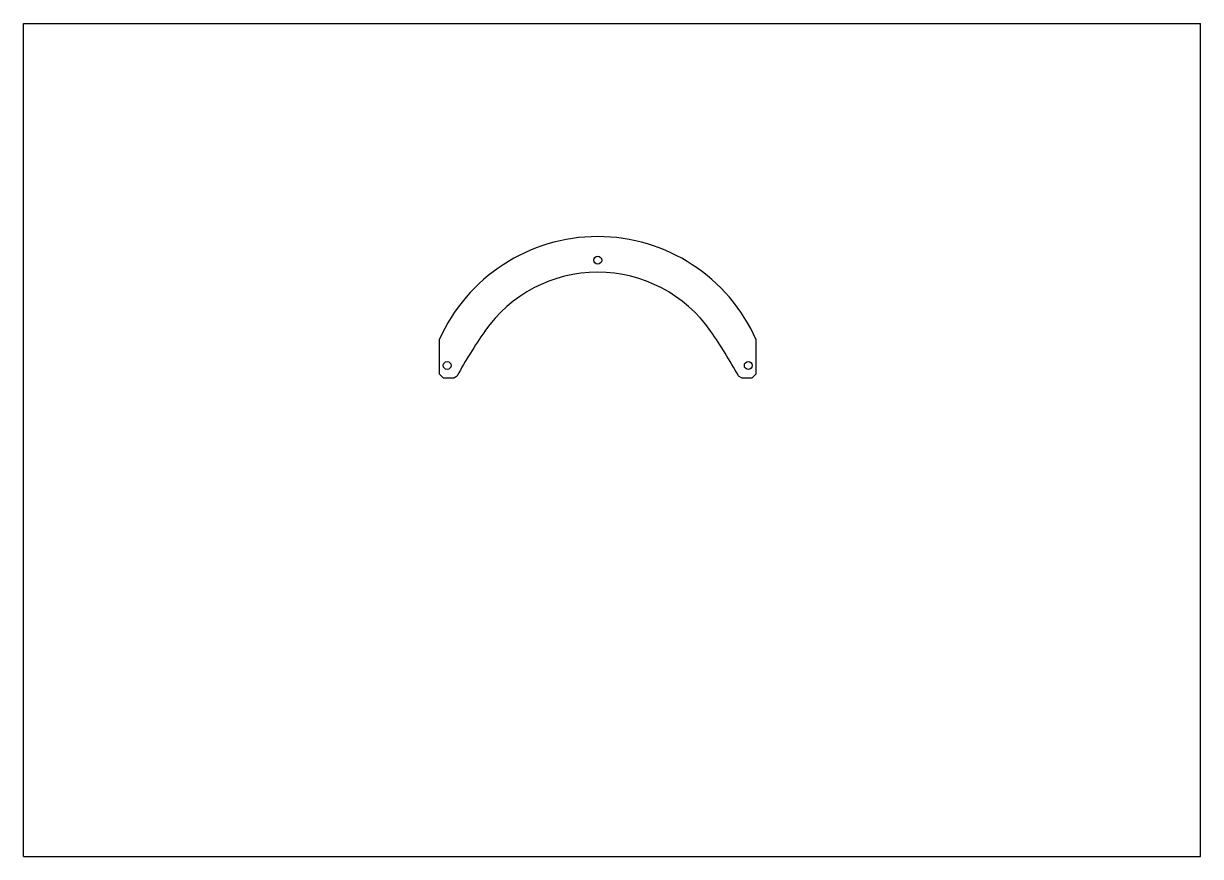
# Model space of a CAD drawing. Header units: millimetres. Extents: x 0 to 297, y 0 to 210.
import ezdxf

# ---------------------------------------------------------------- set-up
doc = ezdxf.new("R2010")
doc.units = ezdxf.units.MM
doc.header["$LTSCALE"] = 16.335
doc.layers.get('0').update_dxf_attribs({"linetype": 'CONTINUOUS'})
doc.layers.add('02___PRT_ALL_AXES', color=7, linetype='CONTINUOUS')

msp = doc.modelspace()

# ---------------------------------------------------------------- linework, layer by layer
at = {"color": 7, "linetype": 'CONTINUOUS'}
for p, q in [((0, 0), (0, 210)), ((0, 210), (297, 210)), ((297, 0), (297, 210)), ((104.9, 130.24), (104.9, 121.67)), ((184.91, 121.67), (184.91, 130.24)), ((104.9, 121.67), (105.9, 120.67)), ((105.9, 120.67), (108.55, 120.67)), ((108.55, 120.67), (109.43, 121.19)), ((180.38, 121.19), (181.26, 120.67)), ((181.26, 120.67), (183.91, 120.67)), ((183.91, 120.67), (184.91, 121.67)), ((0, 0), (297, 0))]:
    msp.add_line(p, q, dxfattribs=at)
for centre, start, end in [((220.36, 60.08), 145.1943, 151.1538), ((69.45, 60.08), 28.8462, 34.8057)]:
    msp.add_arc(centre, 126.65, start, end, dxfattribs=at)
at = {"layer": '02___PRT_ALL_AXES', "color": 7, "linetype": 'CONTINUOUS'}
for centre in [(144.9, 150.34), (106.9, 123.79), (182.9, 123.79)]:
    msp.add_circle(centre, 1, dxfattribs=at)
for radius, start, end in [(43.75, 23.8727, 156.1273), (34.75, 34.8057, 145.1943)]:
    msp.add_arc((144.9, 112.54), radius, start, end, dxfattribs=at)

doc.saveas('drawing.dxf')
